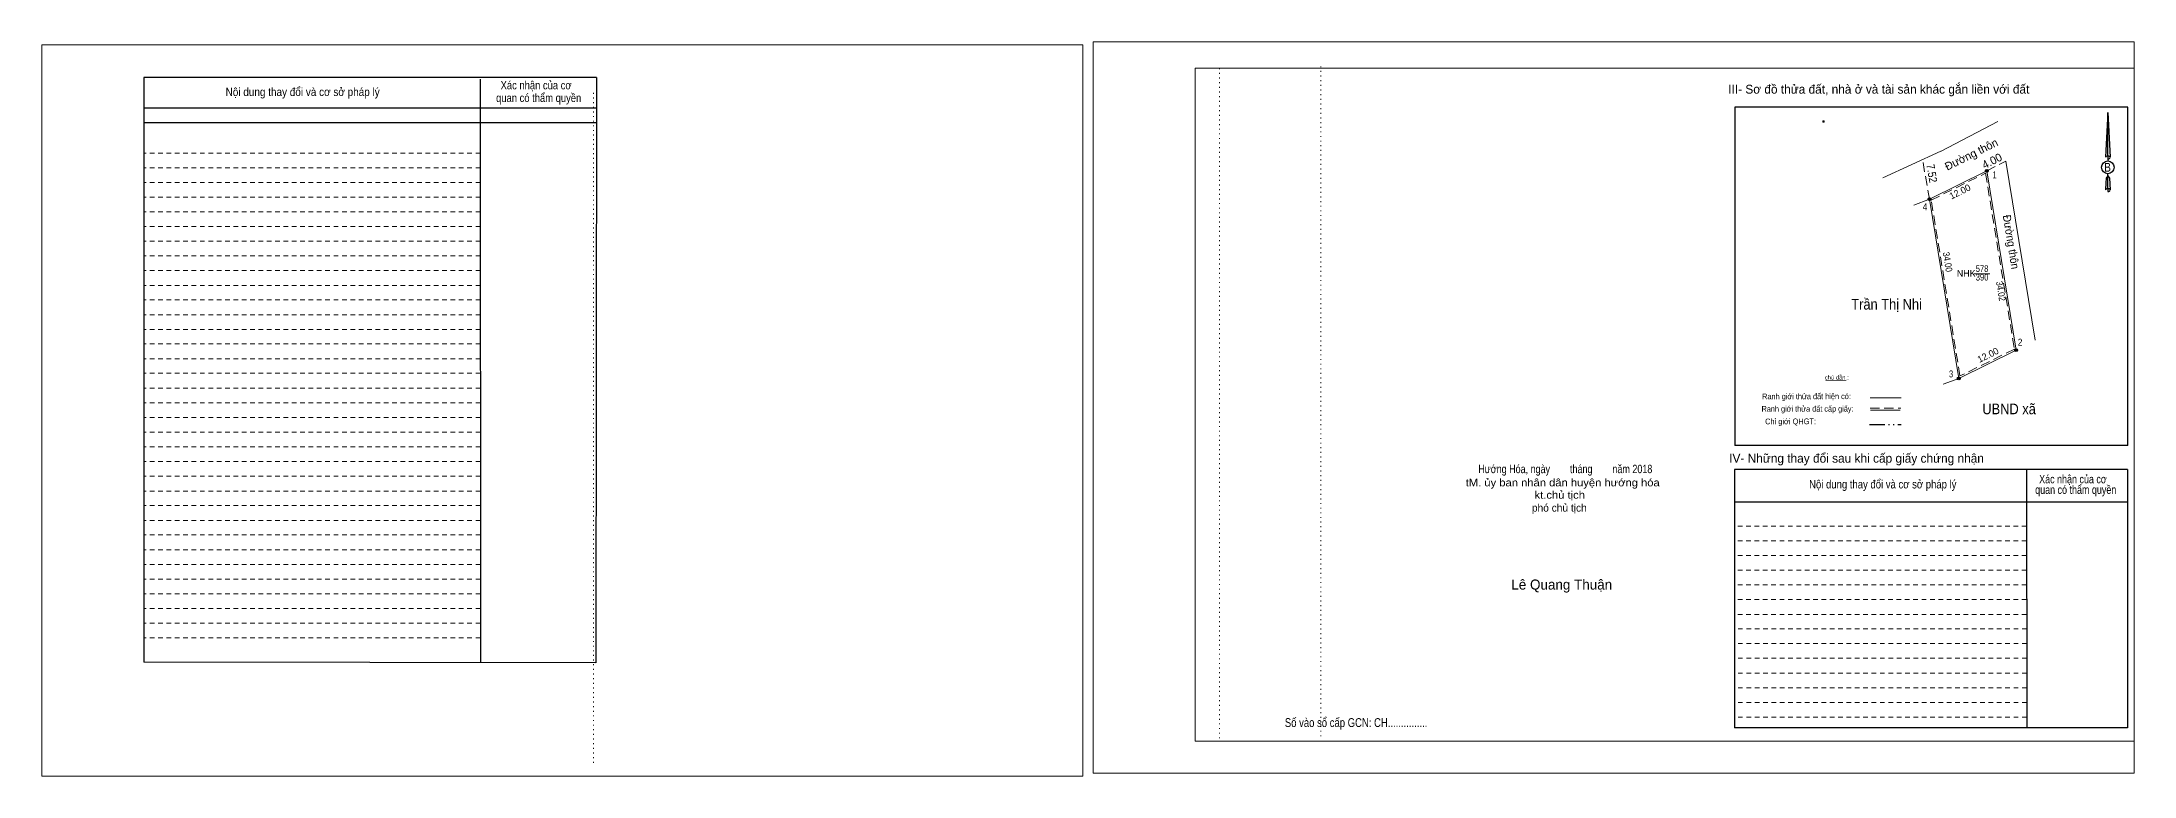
# Model space of a CAD drawing. Header units: metres. Extents: x 548018 to 548789, y 1837681 to 1837840.
# Drawn here: x 548396.3 to 548788.5, y 1837702.3 to 1837839.8 of the extents above; entities that cross this region are included whole.
import ezdxf
from ezdxf.enums import TextEntityAlignment as Align

# ---------------------------------------------------------------- set-up
doc = ezdxf.new("R2010")
doc.units = ezdxf.units.M
doc.header["$LTSCALE"] = 0.58
doc.header["$PDMODE"] = 32
doc.header["$PDSIZE"] = 0.29
for name, pattern in [('DASH_DOUBLE_DOT', [9.2, 5, -1.2, 0.3, -1.2, 0.3, -1.2]), ('DOTTED', [1.5, 0.3, -1.2]), ('MEDIUM_DASHED', [4.5, 3, -1.5]), ('SHORT_DASHED', [2.7, 1.5, -1.2])]:
    doc.linetypes.add(name, pattern=pattern)
for name, color, linetype, lineweight in [('18', 7, 'Continuous', 25), ('28', 7, 'SHORT_DASHED', 13), ('3', 7, 'Continuous', 13), ('4', 7, 'Continuous', 13), ('5', 7, 'DASH_DOUBLE_DOT', 25), ('55', 7, 'Continuous', 13), ('7', 7, 'Continuous', 13)]:
    doc.layers.add(name, color=color, linetype=linetype, lineweight=lineweight)

msp = doc.modelspace()

# ---------------------------------------------------------------- hatches: boundary and pattern name
at = {"layer": '4'}
for points in [[(548761.1391, 1837815.66, 1), (548760.6209, 1837815.66, 1)], [(548750.3891, 1837810.34, 1), (548749.8709, 1837810.34, 1)], [(548766.6491, 1837782.09, 1), (548766.1309, 1837782.09, 1)], [(548755.8791, 1837776.79, 1), (548755.3609, 1837776.79, 1)], [(548755.8791, 1837776.79, 1), (548755.3609, 1837776.79, 1)]]:
    msp.add_hatch(color=256, dxfattribs=at).paths.add_polyline_path(points)

# ---------------------------------------------------------------- linework, layer by layer
at = {"layer": '18'}
for p, q in [((548783.57, 1837826.59), (548784.02, 1837818.19)), ((548783.57, 1837826.59), (548784.02, 1837818.19)), ((548783.57, 1837826.59), (548784.02, 1837818.19)), ((548783.21, 1837819.47), (548783.16, 1837818.2)), ((548783.57, 1837818.44), (548783.57, 1837818.13)), ((548783.57, 1837818.13), (548783.57, 1837817.9)), ((548783.57, 1837817.9), (548783.57, 1837817.56)), ((548783.57, 1837817.9), (548783.57, 1837817.56)), ((548783.57, 1837817.9), (548783.57, 1837817.56)), ((548784.02, 1837818.19), (548784.02, 1837818.2)), ((548783.57, 1837814.73), (548783.57, 1837815.09)), ((548783.57, 1837814.73), (548783.57, 1837815.09)), ((548783.57, 1837814.73), (548783.57, 1837815.09)), ((548783.57, 1837814.73), (548783.9, 1837814.27)), ((548783.57, 1837814.73), (548783.9, 1837814.27)), ((548783.57, 1837814.73), (548783.9, 1837814.27)), ((548783.9, 1837814.27), (548784.02, 1837812.07)), ((548783.9, 1837814.27), (548784.02, 1837812.07)), ((548783.9, 1837814.27), (548784.02, 1837812.07)), ((548783.57, 1837812.34), (548783.57, 1837812.03)), ((548783.57, 1837812.03), (548783.57, 1837811.78)), ((548784.02, 1837812.07), (548784.02, 1837812.08))]:
    msp.add_line(p, q, dxfattribs=at)
for points in [[(548783.57, 1837818.44), (548783.57, 1837826.59), (548783.21, 1837819.47)], [(548783.57, 1837812.34), (548783.57, 1837814.73), (548783.29, 1837814.27), (548783.21, 1837813.38), (548783.16, 1837812.08)]]:
    msp.add_lwpolyline(points, dxfattribs=at)
msp.add_ellipse((548783.5816, 1837816.3106), major_axis=(0, 1.1963), ratio=0.983453, dxfattribs=at)
for centre, start_param, end_param in [((548783.582, 1837818.154), 1.57079633, 3.07445202), ((548783.582, 1837818.154), 0.06714063, 1.57079633), ((548783.582, 1837818.154), 4.71238898, 6.28318531), ((548783.582, 1837812.0482), 2.49106941, 3.07427841), ((548783.582, 1837812.0482), 1.57079633, 2.49106941), ((548783.582, 1837812.0482), 0.06714063, 1.57079633), ((548783.582, 1837812.0482), 4.71238898, 6.28318531)]:
    msp.add_ellipse(centre, major_axis=(0.4313, 0), ratio=0.655448, start_param=start_param, end_param=end_param, dxfattribs=at)
at = {"layer": '28', "linetype": 'Continuous', "lineweight": 25}
for p, q in [((548500.22, 1837833.12), (548415.36, 1837833.12)), ((548478.47, 1837832.83), (548478.51, 1837723.6)), ((548500.22, 1837833.12), (548500.15, 1837723.53)), ((548500.22, 1837827.4), (548415.46, 1837827.4)), ((548500.22, 1837827.4), (548415.46, 1837827.4)), ((548500.22, 1837824.64), (548415.46, 1837824.64)), ((548787.35, 1837764.2), (548713.63, 1837764.2)), ((548768.32, 1837759.72), (548768.36, 1837711.34)), ((548787.29, 1837759.72), (548787.26, 1837711.34)), ((548787.26, 1837753.59), (548713.59, 1837753.59)), ((548500.15, 1837723.53), (548415.36, 1837723.65)), ((548787.26, 1837711.34), (548713.59, 1837711.34))]:
    msp.add_line(p, q, dxfattribs=at)
at = {"layer": '28'}
for p, q in [((548478.47, 1837818.98), (548415.36, 1837818.98)), ((548478.47, 1837816.21), (548415.36, 1837816.21)), ((548478.47, 1837813.5), (548415.36, 1837813.5)), ((548478.47, 1837810.7), (548415.36, 1837810.7)), ((548478.47, 1837807.96), (548415.36, 1837807.96)), ((548478.47, 1837805.2), (548415.36, 1837805.2)), ((548478.47, 1837802.46), (548415.36, 1837802.46)), ((548478.47, 1837799.71), (548415.36, 1837799.71)), ((548478.47, 1837796.96), (548415.36, 1837796.96)), ((548478.47, 1837794.2), (548415.36, 1837794.2)), ((548478.47, 1837791.47), (548415.36, 1837791.47)), ((548478.47, 1837788.7), (548415.36, 1837788.7)), ((548478.47, 1837785.97), (548415.36, 1837785.97)), ((548478.47, 1837783.24), (548415.36, 1837783.24)), ((548478.47, 1837780.46), (548415.36, 1837780.46)), ((548478.47, 1837777.74), (548415.36, 1837777.74)), ((548478.47, 1837774.95), (548415.36, 1837774.95)), ((548478.47, 1837772.21), (548415.36, 1837772.21)), ((548478.47, 1837769.45), (548415.36, 1837769.45)), ((548478.47, 1837766.7), (548415.36, 1837766.7)), ((548478.47, 1837763.94), (548415.36, 1837763.94)), ((548478.47, 1837761.2), (548415.36, 1837761.2)), ((548478.47, 1837758.45), (548415.36, 1837758.45)), ((548478.47, 1837755.69), (548415.36, 1837755.69)), ((548478.47, 1837752.97), (548415.36, 1837752.97)), ((548478.47, 1837750.19), (548415.36, 1837750.19)), ((548478.47, 1837747.47), (548415.36, 1837747.47)), ((548768.34, 1837749.14), (548713.59, 1837749.14)), ((548478.47, 1837744.69), (548415.36, 1837744.69)), ((548768.34, 1837746.37), (548713.59, 1837746.37)), ((548768.34, 1837743.61), (548713.59, 1837743.61)), ((548478.47, 1837741.96), (548415.36, 1837741.96)), ((548478.47, 1837739.2), (548415.36, 1837739.2)), ((548768.34, 1837740.88), (548713.59, 1837740.88)), ((548478.47, 1837736.43), (548415.36, 1837736.43)), ((548768.34, 1837738.12), (548713.59, 1837738.12)), ((548768.34, 1837735.36), (548713.59, 1837735.36)), ((548478.47, 1837733.69), (548415.36, 1837733.69)), ((548478.47, 1837730.94), (548415.36, 1837730.94)), ((548768.34, 1837732.59), (548713.59, 1837732.59)), ((548478.47, 1837728.18), (548415.36, 1837728.18)), ((548768.36, 1837729.86), (548713.59, 1837729.86)), ((548768.36, 1837727.12), (548713.59, 1837727.12)), ((548768.36, 1837724.37), (548713.59, 1837724.37)), ((548768.36, 1837721.61), (548713.59, 1837721.61)), ((548768.36, 1837718.86), (548713.59, 1837718.86)), ((548768.36, 1837716.12), (548713.59, 1837716.12)), ((548768.36, 1837713.37), (548713.59, 1837713.37))]:
    msp.add_line(p, q, dxfattribs=at)
at = {"layer": '28', "linetype": 'Continuous', "lineweight": 25}
for points in [[(548500.22, 1837833.12), (548415.36, 1837833.12), (548415.36, 1837723.65)], [(548787.35, 1837764.2), (548787.35, 1837827.56), (548713.63, 1837827.56), (548713.63, 1837764.2)], [(548787.29, 1837759.72), (548713.59, 1837759.72), (548713.59, 1837711.34)]]:
    msp.add_lwpolyline(points, dxfattribs=at)
at = {"layer": '3'}
for p, q in [((548612.49, 1837834.85), (548788.51, 1837834.85)), ((548612.49, 1837708.85), (548612.49, 1837834.85)), ((548788.51, 1837834.85), (548788.51, 1837707.8)), ((548612.49, 1837708.85), (548788.51, 1837708.85))]:
    msp.add_line(p, q, dxfattribs=at)
at = {"layer": '3', "linetype": 'DOTTED'}
for p, q in [((548617.05, 1837834.85), (548617.05, 1837708.85)), ((548636.05, 1837835.22), (548636.05, 1837709.22)), ((548499.67, 1837830.26), (548499.67, 1837704.28))]:
    msp.add_line(p, q, dxfattribs=at)
at = {"layer": '3'}
for points in [[(548396.27, 1837702.31), (548591.42, 1837702.31), (548591.42, 1837839.28), (548396.27, 1837839.28)], [(548396.27, 1837839.28), (548591.42, 1837839.28), (548591.42, 1837702.31), (548396.27, 1837702.31)], [(548396.27, 1837702.31), (548591.42, 1837702.31), (548591.42, 1837839.28), (548396.27, 1837839.28)], [(548593.36, 1837702.88), (548788.51, 1837702.88), (548788.51, 1837839.8), (548593.36, 1837839.8)]]:
    msp.add_lwpolyline(points, close=True, dxfattribs=at)
msp.add_lwpolyline([(548619.61, 1837834.85), (548788.51, 1837834.85), (548788.51, 1837708.85), (548619.61, 1837708.85)], dxfattribs=at)
at = {"layer": '4'}
for p, q in [((548752.31, 1837819.34), (548762.94, 1837824.91)), ((548741.38, 1837814.33), (548752.29, 1837819.33)), ((548769.94, 1837783.93), (548764.44, 1837817.48)), ((548750.13, 1837810.34), (548747.22, 1837809.24)), ((548758.48, 1837796.37), (548761.45, 1837796.37)), ((548755.62, 1837776.79), (548752.71, 1837775.69))]:
    msp.add_line(p, q, dxfattribs=at)
at = {"layer": '4', "linetype": 'MEDIUM_DASHED'}
for p, q in [((548750.13, 1837810.34), (548748.84, 1837817.75)), ((548760.88, 1837815.66), (548764.44, 1837817.48))]:
    msp.add_line(p, q, dxfattribs=at)
at = {"layer": '4'}
for points in [[(548755.62, 1837776.79), (548750.13, 1837810.34), (548760.88, 1837815.66), (548766.39, 1837782.09)], [(548760.88, 1837815.66), (548766.39, 1837782.09), (548755.62, 1837776.79), (548750.13, 1837810.34)], [(548760.88, 1837815.66), (548766.39, 1837782.09), (548755.62, 1837776.79), (548750.13, 1837810.34)]]:
    msp.add_lwpolyline(points, close=True, dxfattribs=at)
at = {"layer": '4', "linetype": 'MEDIUM_DASHED'}
msp.add_lwpolyline([(548760.65, 1837815.21), (548766.06, 1837782.26), (548755.85, 1837777.24), (548750.46, 1837810.17)], close=True, dxfattribs=at)
at = {"layer": '4', "lineweight": 25}
for centre in [(548760.88, 1837815.66), (548750.13, 1837810.34), (548766.39, 1837782.09), (548755.62, 1837776.79), (548755.62, 1837776.79)]:
    msp.add_circle(centre, 0.2591, dxfattribs=at)
at = {"layer": '4'}
msp.add_point((548730.28, 1837824.89), dxfattribs=at)
at = {"layer": '5'}
msp.add_line((548738.89, 1837768.16), (548744.83, 1837768.16), dxfattribs=at)
at = {"layer": '55'}
for p, q in [((548739.02, 1837773.16), (548744.83, 1837773.16)), ((548739.06, 1837770.83), (548744.63, 1837770.83)), ((548739.06, 1837770.83), (548744.63, 1837770.83))]:
    msp.add_line(p, q, dxfattribs=at)
at = {"layer": '55', "linetype": 'MEDIUM_DASHED'}
msp.add_line((548739.05, 1837771.22), (548744.75, 1837771.22), dxfattribs=at)
at = {"layer": '7'}
msp.add_line((548730.71, 1837776.42), (548734.55, 1837776.48), dxfattribs=at)

# ---------------------------------------------------------------- texts
at = {"layer": '18'}
for s, height, width, p in [('B', 1.643, 0.85, (548783.52, 1837815.5)), ('Hướng Hóa, ngày        tháng        năm 2018', 1.573, 0.8, (548681.87, 1837759.04)), ('tM. ủy ban nhân dân huyện hướng hóa', 1.426, 1.1, (548681.385, 1837756.57)), ('kt.chủ tịch', 1.426, 1.1, (548680.83, 1837754.26)), ('Số vào sổ cấp GCN: CH...............', 1.664, 0.8, (548642.65, 1837711.5))]:
    msp.add_text(s, height=height, dxfattribs=dict(at, width=width)).set_placement(p, align=Align.CENTER)
for s, height, p in [('phó chủ tịch', 1.426, (548680.75, 1837751.84)), ('Lê Quang Thuận', 1.883, (548681.205, 1837737.24))]:
    msp.add_text(s, height=height, dxfattribs=at).set_placement(p, align=Align.CENTER)
at = {"layer": '28'}
for s, height, width, p in [('Nội dung thay đổi và cơ sở pháp lý', 1.55, 0.9, (548445.165, 1837829.66)), ('Nội dung thay đổi và cơ sở pháp lý', 1.55, 0.9, (548445.165, 1837829.66)), (' quan có thẩm quyền', 1.55, 0.85, (548489.165, 1837828.54)), (' quan có thẩm quyền', 1.55, 0.85, (548489.165, 1837828.54)), ('Xác nhận của cơ', 1.55, 0.85, (548488.925, 1837830.91)), ('Xác nhận của cơ', 1.55, 0.85, (548488.925, 1837830.91)), ('Xác nhận của cơ', 1.569, 0.8, (548777.035, 1837757.14)), ('Nội dung thay đổi và cơ sở pháp lý', 1.569, 0.85, (548741.385, 1837756.18)), (' quan có thẩm quyền', 1.569, 0.8, (548777.325, 1837755.16))]:
    msp.add_text(s, height=height, dxfattribs=dict(at, width=width)).set_placement(p, align=Align.CENTER)
for s, p in [('III- Sơ đồ thửa đất, nhà ở và tài sản khác gắn liền với đất', (548740.635, 1837830.11)), ('IV- Những thay đổi sau khi cấp giấy chứng nhận', (548736.47, 1837761))]:
    msp.add_text(s, height=1.664, dxfattribs=at).set_placement(p, align=Align.CENTER)
at = {"layer": '4'}
for s, rotation, p in [('Đường thôn', 26.33, (548753.48, 1837815.67)), ('4.00', 27.078, (548760.46, 1837815.94))]:
    msp.add_text(s, height=1.5, rotation=rotation, dxfattribs=at).set_placement(p)
for s, rotation, width, p in [('7.52', 279.904, 0.9, (548749.55, 1837816.8)), ('Đường thôn', 279.321, 0.95, (548763.87, 1837807.29))]:
    msp.add_text(s, height=1.5, rotation=rotation, dxfattribs=dict(at, width=width)).set_placement(p)
for rotation, p in [(26.33, (548756.1278, 1837811.1841)), (26.202, (548761.384, 1837780.597))]:
    msp.add_text('12.00', height=1.25, rotation=rotation, dxfattribs=at).set_placement(p, align=Align.CENTER)
for s, height, width, p in [('1', 1.296, 0.75, (548762.36, 1837814.26)), ('4', 1.296, 0.9, (548749.295, 1837808.26)), ('578', 1.25, 0.85, (548759.995, 1837796.72)), ('390', 1.25, 0.85, (548760, 1837795.11)), ('Trần Thị Nhi', 2, 0.9, (548742.1, 1837789.68)), ('2', 1.296, 0.9, (548767.13, 1837782.92)), ('3', 1.296, 0.8, (548754.19, 1837776.97)), ('UBND xã', 2, 0.9, (548765.065, 1837770.07))]:
    msp.add_text(s, height=height, dxfattribs=dict(at, width=width)).set_placement(p, align=Align.CENTER)
at = {"layer": '4', "width": 0.9}
for s, rotation, p in [('34.00', 279.293, (548752.9299, 1837798.4959)), ('34.02', 279.321, (548762.91, 1837793.0312))]:
    msp.add_text(s, height=1.25, rotation=rotation, dxfattribs=at).set_placement(p, align=Align.CENTER)
at = {"layer": '4'}
msp.add_text('NHK', height=1.25, dxfattribs=at).set_placement((548757.025, 1837795.84), align=Align.CENTER)
at = {"layer": '55'}
for s, height, width, p in [('Ranh giới thửa đất hiện có:', 1.074, 0.8, (548727.0887, 1837772.8867)), ('Ranh giới thửa đất cấp giấy:', 1.069, 0.8, (548727.2837, 1837770.5573)), ('Chỉ giới QHGT:', 1.069, 0.85, (548724.0937, 1837768.1999))]:
    msp.add_text(s, height=height, rotation=0.135, dxfattribs=dict(at, width=width)).set_placement(p, align=Align.CENTER)
at = {"layer": '7'}
msp.add_text('chú dẫn :', height=0.7907, rotation=359.974, dxfattribs=at).set_placement((548732.7548, 1837776.5789), align=Align.CENTER)

doc.saveas('drawing.dxf')
